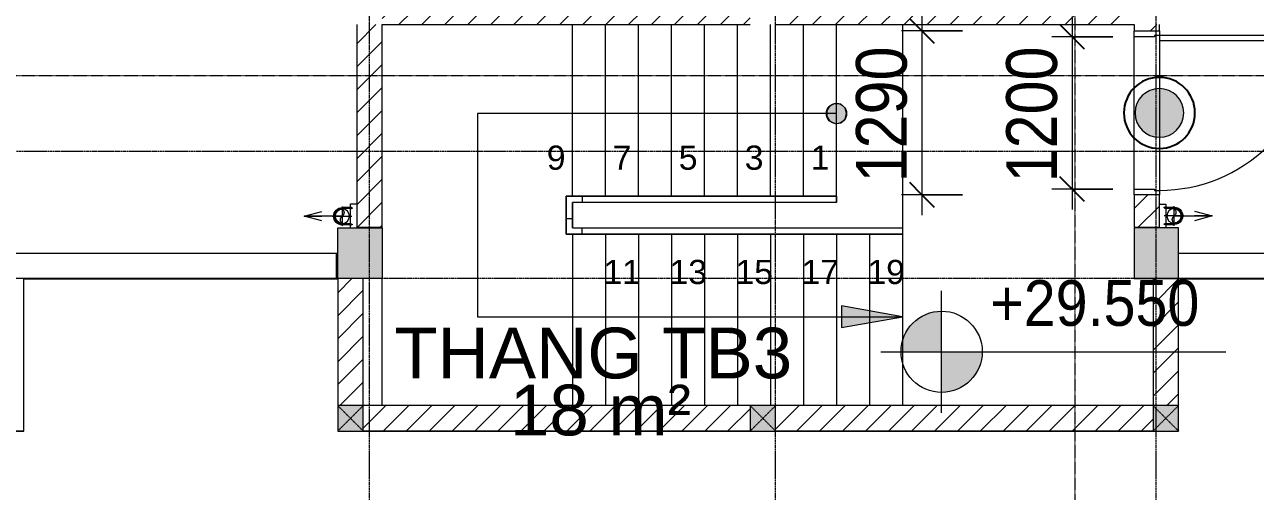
# Model space of a CAD drawing. Header units: millimetres. Extents: x 27447 to 251759, y -15958 to 82948.
# Drawn here: x 74634 to 84334, y 22862 to 26537 of the extents above; entities that cross this region are included whole.
import ezdxf

# ---------------------------------------------------------------- set-up
doc = ezdxf.new("R2010")
doc.units = ezdxf.units.MM
for name, pattern in [('Dash', [6, 3, -3]), ('Dash Dot 3_16_', [7.9375, 4.7625, -1.5875, 0, -1.5875]), ('Grid Line', [22.225, 12.7, -3.175, 3.175, -3.175]), ('IMPORT-CENTER', [2000, 1250, -250, 250, -250]), ('IMPORT-CENTER _3_', [10.16, 6.35, -1.27, 1.27, -1.27])]:
    doc.linetypes.add(name, pattern=pattern)
for name, color, linetype, lineweight in [('0-1', 7, 'Continuous', 5), ('A-ANNO-DIMS', 211, 'Continuous', 9), ('A-ANNO-DIMS-160', 211, 'Continuous', 9), ('A-ANNO-NOTE', 131, 'Continuous', 9), ('A-ANNO-NOTE-1', 131, 'Continuous', 25), ('A-AREA-IDEN', 2, 'Continuous', 9), ('A-DETL-GENF-1', 1, 'Continuous', 9), ('A-DOOR-1', 1, 'Continuous', 9), ('A-DOOR-FRAM-1', 1, 'Continuous', 9), ('A-FLOR', 192, 'Continuous', 9), ('A-FLOR-1', 250, 'Continuous', 9), ('A-FLOR-HRAL', 11, 'Continuous', 9), ('A-WALL', 113, 'Continuous', 9), ('A-WALL-1', 113, 'Continuous', 18), ('A-WALL-PATT-1', 111, 'Continuous', 9), ('G-ANNO-DIMS', 111, 'Continuous', 9), ('G-ANNO-SYMB-1', 111, 'Dash Dot 3_16_', 18), ('G-IMPT', 8, 'Continuous', 9), ('G-IMPT-1', 8, 'IMPORT-CENTER', 9), ('G-IMPT-2', 8, 'IMPORT-CENTER _3_', 9), ('M-EQPM', 50, 'Continuous', 9), ('S-COLS', 52, 'Continuous', 9), ('S-COLS-1', 52, 'Continuous', 5), ('S-COLS-2', 7, 'Continuous', 18), ('S-COLS-3', 250, 'Continuous', 9), ('S-COLS-4', 52, 'Continuous', 18), ('S-COLS-HDLN', 52, 'Dash', 9), ('S-GRID-1', 1, 'Grid Line', 9), ('S-STRS', 31, 'Continuous', 9), ('S-STRS-ANNO', 31, 'Continuous', 9)]:
    doc.layers.add(name, color=color, linetype=linetype, lineweight=lineweight)
doc.styles.add('Arial_1', font='arial_0.ttf', dxfattribs={"height": 190.496})
doc.styles.add('Arial_4', font='arial_0.ttf', dxfattribs={"width": 0.9, "height": 360})
doc.styles.add('Arial_7', font='arial_0.ttf', dxfattribs={"height": 400})
doc.styles.add('UTM Avo', font='UTM Avo.ttf', dxfattribs={"width": 0.9, "height": 400})
doc.dimstyles.new('1_Dim_chi_tiet_2_5', dxfattribs={"dimscale": 304.8, "dimtxt": 399.720379, "dimasz": 0.629921, "dimexe": 0.524934, "dimexo": 0.0625, "dimgap": 0.052493, "dimtad": 1, "dimdec": 0, "dimrnd": 5, "dimzin": 0, "dimdsep": 46, "dimtxsty": 'UTM Avo', "dimblk1": 'OBLIQUE', "dimblk2": 'OBLIQUE', "dimsah": 1, "dimcen": 0.09, "dimdle": 0.524934, "dimazin": 0, "dimtfac": 1, "dimtdec": 4, "dimtix": 1, "dimtmove": 0, "dimatfit": 3, "dimfxl": 1.049869, "dimfxlon": 1, "dimtvp": 1, "dimtolj": 1, "dimtzin": 0, "dimarcsym": 2})
pattern_1 = [(45, (0, 0), (-90.50967, 90.50967), [])]

# ---------------------------------------------------------------- blocks, each defined once
blk = doc.blocks.new('M_Concrete-Rectangular-Column2 - 350x400-688326-TKCS_MB TUM MÁI')
at = {"layer": 'S-COLS'}
blk.add_hatch(color=256, dxfattribs=at).paths.add_polyline_path([(200, 175), (-200, 175), (-200, -175), (200, -175)])
at = {"layer": 'S-COLS-2'}
for p, q in [((-200, 175), (200, 175)), ((-200, -175), (-200, 175)), ((200, 175), (200, -175)), ((200, -175), (-200, -175))]:
    blk.add_line(p, q, dxfattribs=at)
blk = doc.blocks.new('NCV_TKTC_KET CAU_rvt-1-TKCS_MB TUM MÁI')
at = {"layer": 'S-COLS-1'}
blk.add_hatch(color=256, dxfattribs=at).paths.add_polyline_path([(83727.6, 24536.9), (83727.6, 24936.9), (83377.6, 24936.9), (83377.6, 24536.9), (83520.2, 24536.9)])
at = {"layer": 'A-FLOR-1'}
for p, q in [((81552.6, 26536.9), (81552.6, 24936.5)), ((77252.6, 24941.9), (77252.6, 24936.9)), ((77452.6, 24936.9), (77452.6, 24941.9)), ((83577.6, 24936.9), (83577.6, 24941.9)), ((81552.6, 24886.5), (81552.6, 23537.4)), ((74627.6, 24536.9), (77102.6, 24536.9)), ((77452.6, 23537.4), (77452.6, 24536.9))]:
    blk.add_line(p, q, dxfattribs=at)
at = {"layer": 'S-COLS-2'}
for p, q in [((83727.6, 24936.9), (83377.6, 24936.9)), ((83377.6, 24936.9), (83377.6, 24536.9)), ((83727.6, 24536.9), (83727.6, 24936.9)), ((83377.6, 24536.9), (83727.6, 24536.9))]:
    blk.add_line(p, q, dxfattribs=at)
at = {"layer": 'S-COLS-3', "rotation": 269.999999999998}
blk.add_blockref('M_Concrete-Rectangular-Column2 - 350x400-688326-TKCS_MB TUM MÁI', (77277.6, 24736.9), dxfattribs=at)
blk = doc.blocks.new('Top Rail Type - Top Rail_Internal_-954613-TKCS_MB TUM MÁI')
at = {"layer": 'A-FLOR-HRAL'}
for p, q in [((78902.2, 25187.3), (79027.2, 25187.3)), ((78902.2, 25062.3), (78902.2, 25187.3)), ((79027.2, 25137.3), (78952.2, 25137.3)), ((78952.2, 25137.3), (78952.2, 25062.3)), ((79027.2, 25187.3), (81032.6, 25187.3)), ((79027.2, 25187.3), (79027.2, 25137.3)), ((81032.6, 25137.3), (79027.2, 25137.3)), ((81032.6, 25187.3), (81032.6, 25137.3)), ((78902.2, 25011.5), (78902.2, 25062.3)), ((78952.2, 25062.3), (78952.2, 25011.5)), ((78902.2, 25011.5), (78952.2, 25011.5)), ((78902.2, 24886.5), (78902.2, 25011.5)), ((78952.2, 25011.5), (78952.2, 24936.5)), ((78952.2, 24936.5), (79027.2, 24936.5)), ((79027.2, 24886.5), (79027.2, 24936.5)), ((79027.2, 24936.5), (81552.6, 24936.5)), ((81552.6, 24936.5), (81552.6, 24886.5)), ((79027.2, 24886.5), (78902.2, 24886.5)), ((81552.6, 24886.5), (79027.2, 24886.5))]:
    blk.add_line(p, q, dxfattribs=at)
blk = doc.blocks.new('Top Rail Type - Top Rail_Internal_-V8-TKCS_MB TUM MÁI')
at = {"layer": 'A-FLOR-HRAL'}
for p, q in [((78902.2, 25187.3), (78902.2, 25011.5)), ((79027.2, 25187.3), (78902.2, 25187.3)), ((78952.2, 25137.3), (78952.2, 25011.5)), ((79027.2, 25137.3), (78952.2, 25137.3)), ((81032.6, 25187.3), (79027.2, 25187.3)), ((81032.6, 25137.3), (79027.2, 25137.3)), ((81032.6, 25137.3), (81032.6, 25187.3)), ((78902.2, 25011.5), (78902.2, 24886.5)), ((78952.2, 25011.5), (78952.2, 24936.5)), ((78952.2, 24936.5), (79027.2, 24936.5)), ((79027.2, 24936.5), (81552.6, 24936.5)), ((81552.6, 24936.5), (81552.6, 24886.5)), ((78902.2, 24886.5), (79027.2, 24886.5)), ((79027.2, 24886.5), (81552.6, 24886.5))]:
    blk.add_line(p, q, dxfattribs=at)
blk = doc.blocks.new('FD_01 - FD_01-1200x2200mm-1787918-TKCS_MB TUM MÁI')
at = {"layer": 'A-DETL-GENF-1'}
for p, q in [((610, -100), (570, -100)), ((570, -100), (570, -1320)), ((610, -1320), (610, -100)), ((570, -1320), (610, -1320))]:
    blk.add_line(p, q, dxfattribs=at)
blk.add_arc((610, -100), 1220, 180, 268.12111, dxfattribs=at)
at = {"layer": 'A-DOOR-FRAM-1'}
for p, q in [((-645, 100), (-600, 100)), ((-600, 100), (-600, -60)), ((600, 100), (645, 100)), ((600, -60), (600, 100)), ((-600, -60), (-610, -60)), ((-610, -60), (-610, -100)), ((610, -60), (600, -60)), ((610, -100), (610, -60)), ((-610, -100), (-645, -100)), ((645, -100), (610, -100))]:
    blk.add_line(p, q, dxfattribs=at)
blk = doc.blocks.new('TKTC_XREF_260130_MB TUM MAI - TKTC_XREF_260130_MB TUM MAI_dwg_CUM U_DN100-4167675-TKCS_MB TUM MÁI')
at = {"layer": 'G-IMPT'}
blk.add_hatch(color=256, dxfattribs=at).paths.add_polyline_path([(61, 0), (58.9, -15.8), (52.8, -30.5), (43.1, -43.1), (30.5, -52.8), (15.8, -58.9), (0, -61), (0, -57), (14.8, -55.1), (28.5, -49.4), (40.3, -40.3), (49.4, -28.5), (55.1, -14.8), (57, 0), (55.1, 14.8), (49.4, 28.5), (40.3, 40.3), (28.5, 49.4), (14.8, 55.1), (0, 57), (0, 61), (15.8, 58.9), (30.5, 52.8), (43.1, 43.1), (52.8, 30.5), (58.9, 15.8)])
for p, q in [((-79.1, 66.6), (-79.1, 63.4)), ((-76.6, 66.6), (-76.6, 63.4)), ((-74.6, 66.6), (-74.6, 63.4)), ((-72.7, 69.3), (-72.7, 60.7)), ((-66.9, 67.9), (-71.7, 67.9)), ((-66.9, 62.1), (-71.7, 62.1)), ((-65, 69), (0, 69)), ((-79.1, -63.4), (-79.1, -66.6)), ((-76.6, -63.4), (-76.6, -66.6)), ((-74.6, -63.4), (-74.6, -66.6)), ((-72.7, -60.7), (-72.7, -69.3)), ((-66.9, -62.1), (-71.7, -62.1)), ((-66.9, -67.9), (-71.7, -67.9)), ((-65, -69), (0, -69))]:
    blk.add_line(p, q, dxfattribs=at)
at = {"layer": 'G-IMPT', "flags": 128}
for points in [[(-72.7, 67.6), (-78.1, 67.6), (-78.1, 62.4), (-72.7, 62.4)], [(-71.7, 59.2), (-66.9, 59.2), (-66.9, 70.8), (-71.7, 70.8)], [(-66.9, 70.8), (-66.9, 72.7), (-65, 72.7), (-65, 57.3), (-66.9, 57.3), (-66.9, 59.2)], [(-65, 61), (0, 61), (0, 57)], [(-72.7, -62.4), (-78.1, -62.4), (-78.1, -67.6), (-72.7, -67.6)], [(-71.7, -70.8), (-66.9, -70.8), (-66.9, -59.2), (-71.7, -59.2)], [(-66.9, -59.2), (-66.9, -57.3), (-65, -57.3), (-65, -72.7), (-66.9, -72.7), (-66.9, -70.8)], [(-65, -61), (0, -61), (0, -57)]]:
    blk.add_lwpolyline(points, dxfattribs=at)
at = {"layer": 'G-IMPT'}
for centre, radius, start, end in [((-78.1, 66.6), 0.96, 90, 180), ((-78.1, 63.4), 0.96, 180, 270), ((-71.1, 69.3), 1.56, 112.61986, 247.38014), ((-67.9, 65), 4.8, 143.1301, 216.8699), ((-71.1, 60.7), 1.56, 112.61986, 247.38014), ((0, 0), 69, 270, 90), ((0, 0), 61, 270, 90), ((0, 0), 57, 270, 90), ((-78.1, -63.4), 0.96, 90, 180), ((-78.1, -66.6), 0.96, 180, 270), ((-71.1, -60.7), 1.56, 112.61986, 247.38014), ((-67.9, -65), 4.8, 143.1301, 216.8699), ((-71.1, -69.3), 1.56, 112.61986, 247.38014)]:
    blk.add_arc(centre, radius, start, end, dxfattribs=at)
blk = doc.blocks.new('TKTC_XREF_260130_MB TUM MAI - TKTC_XREF_260130_MB TUM MAI_dwg_$cc-4167671-TKCS_MB TUM MÁI')
at = {"layer": 'G-IMPT'}
blk.add_circle((0, 0), 0.5, dxfattribs=at)
for centre, radius, start, end in [((0, 0), 0.5, 90, 270), ((0.188, 0.25), 0.313, 126.8699, 233.1301), ((-0.188, -0.25), 0.313, 306.8699, 53.1301)]:
    blk.add_arc(centre, radius, start, end, dxfattribs=at)
at = {"layer": 'G-IMPT-2'}
for p, q in [((-0.673, 0), (0.673, 0)), ((0, -0.673), (0, 0.673))]:
    blk.add_line(p, q, dxfattribs=at)
blk = doc.blocks.new('TKTC_XREF_260130_MB TUM MAI - TKTC_XREF_260130_MB TUM MAI_dwg_AR-4167677-TKCS_MB TUM MÁI')
at = {"layer": 'G-IMPT'}
blk.add_line((97, 0), (-97, 0), dxfattribs=at)
at = {"layer": 'G-IMPT', "flags": 128}
blk.add_lwpolyline([(-97, 52), (97, 0), (-97, -52)], dxfattribs=at)
blk = doc.blocks.new('TKTC_XREF_260130_MB TUM MAI - TKTC_XREF_260130_MB TUM MAI_dwg-4167669-TKCS_MB TUM MÁI')
at = {"layer": 'G-IMPT'}
for p, q in [((-119573.8, -836231.1), (-119573.8, -836044)), ((-126049.2, -837832.4), (-119424.2, -837832.4))]:
    blk.add_line(p, q, dxfattribs=at)
at = {"layer": 'G-IMPT', "flags": 128}
for points in [[(-125949.2, -836231.1), (-125949.2, -836042.4), (-125899.4, -836042.7), (-125899.4, -836231.1)], [(-119574, -836044), (-119524, -836044.3), (-119524, -836231.1)], [(-158349.2, -836632.8), (-153699.2, -836632.8), (-153699.2, -837832.4), (-150224.2, -837832.4), (-150224.2, -836632.4), (-145499.2, -836632.4), (-145499.2, -837832.4), (-142024.2, -837832.4), (-142024.2, -836632.4), (-137299.2, -836632.4), (-137299.2, -837832.4), (-128524.2, -837832.4), (-128524.2, -836632.8), (-126049.2, -836632.8)], [(-119424.2, -836632.8), (-116874.2, -836632.8), (-116874.2, -837832.4), (-108099.2, -837832.4), (-108099.2, -836632.4), (-103374.2, -836632.4), (-103374.2, -837832.4), (-99899.2, -837832.4), (-99899.2, -836632.4), (-95174.2, -836632.4), (-95174.2, -837832.4), (-91699.2, -837832.4), (-91699.2, -836632.4), (-87049.2, -836632.4)]]:
    blk.add_lwpolyline(points, dxfattribs=at)
at = {"layer": 'G-IMPT-1'}
for p, q in [((-126014.2, -836139.1), (-126315.2, -836139.1)), ((-119459, -836137.7), (-119157.9, -836137.7))]:
    blk.add_line(p, q, dxfattribs=at)
at = {"xscale": 0.7206551409326495, "yscale": 0.7206551409326495, "zscale": 0.7206551409326495}
for p, rotation in [((-126245.6, -836139.1), 179.996211913896), ((-119227.5, -836137.7), 359.9962119138959)]:
    blk.add_blockref('TKTC_XREF_260130_MB TUM MAI - TKTC_XREF_260130_MB TUM MAI_dwg_AR-4167677-TKCS_MB TUM MÁI', p, dxfattribs=dict(at, rotation=rotation))
at = {"extrusion": (0, 0, -1)}
for name, p, xscale, yscale, zscale, rotation in [('TKTC_XREF_260130_MB TUM MAI - TKTC_XREF_260130_MB TUM MAI_dwg_$cc-4167671-TKCS_MB TUM MÁI', (126014.2, -836139.1), 113.7150000000073, 113.7150000000073, -113.7150000000073, 179.9990086636432), ('TKTC_XREF_260130_MB TUM MAI - TKTC_XREF_260130_MB TUM MAI_dwg_CUM U_DN100-4167675-TKCS_MB TUM MÁI', (126014.2, -836140), 0.9975000000000006, 0.9975000000000006, -0.9975000000000006, 0.000991338195008684), ('TKTC_XREF_260130_MB TUM MAI - TKTC_XREF_260130_MB TUM MAI_dwg_CUM U_DN100-4167675-TKCS_MB TUM MÁI', (119459, -836136.8), 0.9975000000000006, 0.9975000000000006, -0.9975000000000006, 180.000991338195), ('TKTC_XREF_260130_MB TUM MAI - TKTC_XREF_260130_MB TUM MAI_dwg_$cc-4167671-TKCS_MB TUM MÁI', (119459, -836137.7), 113.7150000000073, 113.7150000000073, -113.7150000000073, 359.9990086636432)]:
    blk.add_blockref(name, p, dxfattribs=dict(at, xscale=xscale, yscale=yscale, zscale=zscale, rotation=rotation))
blk = doc.blocks.new('TKTC_XREF_260130_MB TUM MAI - TKTC_XREF_251221_MB TUM MAI-2041484-TKCS_MB TUM MÁI')
blk.add_blockref('TKTC_XREF_260130_MB TUM MAI - TKTC_XREF_260130_MB TUM MAI_dwg-4167669-TKCS_MB TUM MÁI', (169499.2, 843934.4))
blk = doc.blocks.new('G1_SOF - BO TRU - 200x200-3431793-TKCS_MB TUM MÁI')
at = {"layer": 'S-COLS'}
blk.add_hatch(color=256, dxfattribs=at).paths.add_polyline_path([(100, -100), (100, 100), (-100, 100), (-100, -100)])
at = {"layer": 'S-COLS-4'}
for p, q in [((100, 100), (-100, 100)), ((-100, 100), (-100, -100)), ((100, -100), (100, 100)), ((-100, -100), (100, -100))]:
    blk.add_line(p, q, dxfattribs=at)
at = {"layer": 'S-COLS-HDLN'}
for p, q in [((100, 100), (-100, -100)), ((-100, 100), (100, -100))]:
    blk.add_line(p, q, dxfattribs=at)
blk = doc.blocks.new('TKTC_QUAT HUT KHOI_260130 - TKTC_QUAT HUT KHOI_260130_dwg-4168555-TKCS_MB TUM MÁI')
at = {"layer": 'G-IMPT', "flags": 128}
blk.add_lwpolyline([(65852.5, 24540.6), (65852.5, 23340.6), (74627.5, 23340.6), (74627.5, 24540.2), (77102.5, 24540.2)], dxfattribs=at)
blk = doc.blocks.new('TKTC_QUAT HUT KHOI_260130 - TKTC_QUAT HUT KHOI_260130-2046036-TKCS_MB TUM MÁI')
blk.add_blockref('TKTC_QUAT HUT KHOI_260130 - TKTC_QUAT HUT KHOI_260130_dwg-4168555-TKCS_MB TUM MÁI', (-33652.5, -17238.6))
blk = doc.blocks.new('TKTC_BON NUOC MAI_260130 - TKTC_BON NUOC MAI_260130_dwg-3426650-TKCS_MB TUM MÁI')
at = {"layer": 'G-IMPT'}
blk.add_line((-126059.2, -836632.8), (-126049.2, -836632.8), dxfattribs=at)
blk = doc.blocks.new('TKTC_BON NUOC MAI_260130 - TKTC_BON NUOC MAI_260130-2047084-TKCS_MB TUM MÁI')
blk.add_blockref('TKTC_BON NUOC MAI_260130 - TKTC_BON NUOC MAI_260130_dwg-3426650-TKCS_MB TUM MÁI', (169499.2, 843934.4))
blk = doc.blocks.new('DIMBLOCK5-TKCS_MB TUM MÁI')
at = {"layer": 'A-ANNO-DIMS-160', "lineweight": 25}
for p, q in [((81706.1, 26486.9), (81610.1, 26582.9)), ((81706.1, 26486.9), (81802.1, 26390.9)), ((81706.1, 25196.9), (81610.1, 25292.9)), ((81706.1, 25196.9), (81802.1, 25100.9))]:
    blk.add_line(p, q, dxfattribs=at)
at = {"layer": 'A-ANNO-DIMS-160'}
for p, q in [((81706.1, 26646.9), (81706.1, 25036.9)), ((82026.1, 26486.9), (81546.1, 26486.9)), ((81706.1, 26486.9), (82026.1, 26486.9)), ((82026.1, 25196.9), (81546.1, 25196.9)), ((81706.1, 25196.9), (82026.1, 25196.9))]:
    blk.add_line(p, q, dxfattribs=at)
at = {"layer": 'A-ANNO-DIMS-160', "color": 0, "insert": (81186.5, 25294.2), "char_height": 400, "width": 1314.636, "attachment_point": 1, "rotation": 90, "line_spacing_factor": 1.110334, "style": 'UTM Avo'}
blk.add_mtext('1290', dxfattribs=at)
blk = doc.blocks.new('_Oblique')
at = {"color": 0, "linetype": 'ByBlock', "lineweight": -2}
blk.add_line((-0.5, -0.5), (0.5, 0.5), dxfattribs=at)
blk = doc.blocks.new('DIMBLOCK12-TKCS_MB TUM MÁI')
at = {"layer": 'A-ANNO-DIMS-160'}
for p, q in [((82889.6, 26601.9), (82889.6, 25081.9)), ((83209.6, 26441.9), (82729.6, 26441.9)), ((82889.6, 26441.9), (83209.6, 26441.9)), ((83209.6, 25241.9), (82729.6, 25241.9)), ((82889.6, 25241.9), (83209.6, 25241.9))]:
    blk.add_line(p, q, dxfattribs=at)
at = {"layer": 'A-ANNO-DIMS-160', "lineweight": 25}
for p, q in [((82889.6, 26441.9), (82793.6, 26537.9)), ((82889.6, 26441.9), (82985.6, 26345.9)), ((82889.6, 25241.9), (82793.6, 25337.9)), ((82889.6, 25241.9), (82985.6, 25145.9))]:
    blk.add_line(p, q, dxfattribs=at)
at = {"layer": 'A-ANNO-DIMS-160', "color": 0, "insert": (82370, 25294.2), "char_height": 400, "width": 1314.636, "attachment_point": 1, "rotation": 90, "line_spacing_factor": 1.110334, "style": 'UTM Avo'}
blk.add_mtext('1200', dxfattribs=at)
blk = doc.blocks.new('Spot Elevations - M_Spot Elevation - Target Filled-350595-TKCS_MB TUM MÁI')
at = {"layer": 'G-ANNO-DIMS'}
h = blk.add_hatch(color=256, dxfattribs=at)
edge = h.paths.add_edge_path()
edge.add_line((0, 0), (-2, 0))
edge.add_arc((0, 0), 2, 90, 180, ccw=False)
edge.add_line((0, 2), (0, 0))
h = blk.add_hatch(color=256, dxfattribs=at)
edge = h.paths.add_edge_path()
edge.add_line((0, 0), (2, 0))
edge.add_arc((0, 0), 2, 270, 360, ccw=False)
edge.add_line((0, -2), (0, 0))
for p, q in [((0, -3), (0, 3)), ((-3, 0), (14, 0))]:
    blk.add_line(p, q, dxfattribs=at)
blk.add_circle((0, 0), 2, dxfattribs=at)
blk = doc.blocks.new('HDNDCT_GHI CHÚ CỬA CHỐNG CHÁY EI60 - HDNDCT_GHI CHÚ CỬA CHỐNG CHÁY EI60-1614697-TKCS_MB TUM MÁI')
at = {"layer": 'A-ANNO-NOTE'}
h = blk.add_hatch(color=256, dxfattribs=at)
edge = h.paths.add_edge_path()
edge.add_arc((0, 0), 1.2, 0, 180)
edge.add_arc((0, 0), 1.2, 180, 360)
for radius, start, end in [(1.75, 360, 180), (1.2, 360, 180), (1.2, 180, 360)]:
    blk.add_arc((0, 0), radius, start, end, dxfattribs=at)
at = {"layer": 'A-ANNO-NOTE-1'}
for start, end in [(360, 180), (180, 360)]:
    blk.add_arc((0, 0), 1.75, start, end, dxfattribs=at)

msp = doc.modelspace()

# ---------------------------------------------------------------- hatches: boundary and pattern name
at = {"layer": 'A-WALL-PATT-1'}
h = msp.add_hatch(dxfattribs=at)
h.set_pattern_fill('FP_1', color=256, style=0, pattern_type=2)
h.set_pattern_definition(pattern_1)
h.paths.add_polyline_path([(83377.6, 26536.9), (83377.6, 26736.9), (80552.6, 26736.9), (80552.6, 26536.9)])
h.paths.add_polyline_path([(80296.2, 26536.9), (80352.6, 26536.9), (80352.6, 26736.9), (77452.6, 26736.9), (77452.6, 26536.9)])
h = msp.add_hatch(dxfattribs=at)
h.set_pattern_fill('FP_1', color=256, style=0, pattern_type=2)
h.set_pattern_definition(pattern_1)
h.paths.add_polyline_path([(77452.6, 24941.9), (77452.6, 26536.9), (77252.6, 26536.9), (77252.6, 24941.9)])
h = msp.add_hatch(dxfattribs=at)
h.set_pattern_fill('FP_1', color=256, style=0, pattern_type=2)
h.set_pattern_definition(pattern_1)
h.paths.add_polyline_path([(83377.6, 24941.9), (83577.6, 24941.9), (83577.6, 25196.9), (83377.6, 25196.9)])
h.paths.add_polyline_path([(83377.6, 26486.9), (83577.6, 26486.9), (83577.6, 26536.9), (83377.6, 26536.9)])
h = msp.add_hatch(dxfattribs=at)
h.set_pattern_fill('FP_1', color=256, style=0, pattern_type=2)
h.set_pattern_definition(pattern_1)
h.paths.add_polyline_path([(77302.6, 23537.4), (77302.6, 24536.9), (77102.6, 24536.9), (77102.6, 23537.4)])
h = msp.add_hatch(dxfattribs=at)
h.set_pattern_fill('FP_1', color=256, style=0, pattern_type=2)
h.set_pattern_definition(pattern_1)
h.paths.add_polyline_path([(83527.6, 23536.9), (83727.6, 23536.9), (83727.6, 24536.9), (83527.6, 24536.9), (83527.6, 23537.4)])
h = msp.add_hatch(dxfattribs=at)
h.set_pattern_fill('FP_1', color=256, style=0, pattern_type=2)
h.set_pattern_definition(pattern_1)
h.paths.add_polyline_path([(83527.6, 23337.4), (83527.6, 23537.4), (77302.6, 23536.9), (77302.6, 23337.4), (80352.6, 23337.4), (80352.6, 23536.9), (80552.6, 23536.9), (80552.6, 23337.4), (83520.2, 23337.4)])
at = {"layer": 'S-STRS-ANNO'}
h = msp.add_hatch(color=256, dxfattribs=at)
edge = h.paths.add_edge_path()
edge.add_arc((81032.6, 25836.9), 80, 0, 360)
for points in [[(81021.2, 25757.8), (81065.8, 25764.2), (81099.9, 25793.7), (81112.6, 25836.9), (81099.9, 25880.2), (81065.8, 25909.7), (81021.2, 25916.1), (80980.2, 25897.4), (80955.8, 25859.5), (80955.8, 25814.4), (80980.2, 25776.5)], [(81072.6, 24152.3), (81552.6, 24236.9), (81072.6, 24321.6)]]:
    msp.add_hatch(color=256, dxfattribs=at).paths.add_polyline_path(points)

# ---------------------------------------------------------------- linework, layer by layer
at = {"layer": 'A-FLOR'}
msp.add_line((77092.6, 24736.9), (77102.6, 24736.9), dxfattribs=at)
at = {"layer": 'A-WALL'}
for p, q in [((83377.6, 25241.9), (83377.6, 26441.9)), ((83577.6, 26451.9), (83577.6, 25231.9)), ((69327.6, 24737.4), (77092.6, 24737.4)), ((77092.6, 24537.4), (77092.6, 24737.4)), ((83727.6, 24736.9), (91567.6, 24736.9)), ((77092.6, 24537.4), (69327.6, 24537.4)), ((91567.6, 24536.9), (83727.6, 24536.9))]:
    msp.add_line(p, q, dxfattribs=at)
at = {"layer": 'A-WALL-1'}
for p, q in [((77252.6, 26536.9), (77252.6, 24941.9)), ((77452.6, 26536.9), (80352.6, 26536.9)), ((77452.6, 24941.9), (77452.6, 26536.9)), ((80552.6, 26536.9), (83377.6, 26536.9)), ((83377.6, 26536.9), (83377.6, 26486.9)), ((83377.6, 26486.9), (83577.6, 26486.9)), ((83577.6, 26486.9), (83577.6, 26536.9)), ((83377.6, 25196.9), (83377.6, 24941.9)), ((83577.6, 25196.9), (83377.6, 25196.9)), ((83577.6, 24941.9), (83577.6, 25196.9)), ((77252.6, 24941.9), (77452.6, 24941.9)), ((83377.6, 24941.9), (83577.6, 24941.9)), ((77102.6, 24536.9), (77102.6, 23537.4)), ((77302.6, 23537.4), (77302.6, 24536.9)), ((83527.6, 24536.9), (83527.6, 23537.4)), ((83727.6, 24536.9), (83527.6, 24536.9)), ((83727.6, 23536.9), (83727.6, 24536.9)), ((83527.6, 23537.4), (77302.6, 23537.4)), ((77302.6, 23337.4), (80352.6, 23337.4)), ((80552.6, 23337.4), (83527.6, 23337.4))]:
    msp.add_line(p, q, dxfattribs=at)
at = {"layer": 'G-ANNO-SYMB-1'}
for p, q in [((82911.3, 82567), (82911.3, 13851.9)), ((27827.8, 26135.3), (133630.6, 26135.3))]:
    msp.add_line(p, q, dxfattribs=at)
at = {"layer": 'S-GRID-1'}
for p, q in [((77352.6, 19295.8), (77352.6, 76449.5)), ((80552.6, 19295.8), (80552.6, 76449.5)), ((83552.6, 19295.8), (83552.6, 76449.5)), ((126099.3, 25536.9), (36624.6, 25536.9)), ((128131.3, 24536.9), (34592.6, 24536.9))]:
    msp.add_line(p, q, dxfattribs=at)
at = {"layer": 'S-STRS'}
for p, q in [((78952.6, 25187.3), (78952.6, 26536.9)), ((79212.6, 25187.3), (79212.6, 26536.9)), ((79472.6, 25187.3), (79472.6, 26536.9)), ((79732.6, 25187.3), (79732.6, 26536.9)), ((79992.6, 25187.3), (79992.6, 26536.9)), ((80252.6, 25187.3), (80252.6, 26536.9)), ((80512.6, 25187.3), (80512.6, 26536.9)), ((80772.6, 25187.3), (80772.6, 26536.9)), ((81032.6, 25187.3), (81032.6, 26536.9)), ((78952.6, 24936.9), (78952.6, 25136.9)), ((79212.6, 25136.9), (78952.6, 25136.9)), ((79472.6, 25136.9), (79212.6, 25136.9)), ((79732.6, 25136.9), (79472.6, 25136.9)), ((79992.6, 25136.9), (79732.6, 25136.9)), ((80252.6, 25136.9), (79992.6, 25136.9)), ((80512.6, 25136.9), (80252.6, 25136.9)), ((80772.6, 25136.9), (80512.6, 25136.9)), ((81032.6, 25136.9), (80772.6, 25136.9)), ((78952.6, 24936.9), (79212.6, 24936.9)), ((79212.6, 24936.9), (79472.6, 24936.9)), ((79472.6, 24936.9), (79732.6, 24936.9)), ((79732.6, 24936.9), (79992.6, 24936.9)), ((79992.6, 24936.9), (80252.6, 24936.9)), ((80252.6, 24936.9), (80512.6, 24936.9)), ((80512.6, 24936.9), (80772.6, 24936.9)), ((80772.6, 24936.9), (81032.6, 24936.9)), ((81032.6, 24936.9), (81292.6, 24936.9)), ((81292.6, 24936.9), (81552.6, 24936.9)), ((78952.6, 24886.5), (78952.6, 23537.4)), ((79212.6, 24886.5), (79212.6, 23537.4)), ((79472.6, 24886.5), (79472.6, 23537.4)), ((79732.6, 24886.5), (79732.6, 23537.4)), ((79992.6, 24886.5), (79992.6, 23537.4)), ((80252.6, 24886.5), (80252.6, 23537.4)), ((80512.6, 24886.5), (80512.6, 23537.4)), ((80772.6, 24886.5), (80772.6, 23537.4)), ((81032.6, 24886.5), (81032.6, 23537.4)), ((81292.6, 24886.5), (81292.6, 23537.4)), ((81552.6, 24886.5), (81552.6, 23537.4))]:
    msp.add_line(p, q, dxfattribs=at)
at = {"layer": 'S-STRS-ANNO'}
for p, q in [((81021.2, 25916.1), (80980.2, 25897.4)), ((81065.8, 25909.7), (81021.2, 25916.1)), ((81099.9, 25880.2), (81065.8, 25909.7)), ((78202.6, 25836.9), (78202.6, 24236.9)), ((78952.6, 25836.9), (78202.6, 25836.9)), ((79212.6, 25836.9), (78952.6, 25836.9)), ((79472.6, 25836.9), (79212.6, 25836.9)), ((79732.6, 25836.9), (79472.6, 25836.9)), ((79992.6, 25836.9), (79732.6, 25836.9)), ((80252.6, 25836.9), (79992.6, 25836.9)), ((80512.6, 25836.9), (80252.6, 25836.9)), ((80772.6, 25836.9), (80512.6, 25836.9)), ((81032.6, 25836.9), (80772.6, 25836.9)), ((80980.2, 25897.4), (80955.8, 25859.5)), ((80955.8, 25859.5), (80955.8, 25814.4)), ((80955.8, 25814.4), (80980.2, 25776.5)), ((81112.6, 25836.9), (81099.9, 25880.2)), ((81099.9, 25793.7), (81112.6, 25836.9)), ((80980.2, 25776.5), (81021.2, 25757.8)), ((81021.2, 25757.8), (81065.8, 25764.2)), ((81065.8, 25764.2), (81099.9, 25793.7)), ((81552.6, 24236.9), (81072.6, 24321.6)), ((81072.6, 24321.6), (81072.6, 24152.3)), ((78202.6, 24236.9), (78952.6, 24236.9)), ((78952.6, 24236.9), (79212.6, 24236.9)), ((79212.6, 24236.9), (79472.6, 24236.9)), ((79472.6, 24236.9), (79732.6, 24236.9)), ((79732.6, 24236.9), (79992.6, 24236.9)), ((79992.6, 24236.9), (80252.6, 24236.9)), ((80252.6, 24236.9), (80512.6, 24236.9)), ((80512.6, 24236.9), (80772.6, 24236.9)), ((80772.6, 24236.9), (81032.6, 24236.9)), ((81032.6, 24236.9), (81292.6, 24236.9)), ((81072.6, 24152.3), (81552.6, 24236.9)), ((81292.6, 24236.9), (81552.6, 24236.9))]:
    msp.add_line(p, q, dxfattribs=at)
msp.add_circle((81032.6, 25836.9), 80, dxfattribs=at)

# ---------------------------------------------------------------- block references
at = {"layer": '0-1'}
msp.add_blockref('NCV_TKTC_KET CAU_rvt-1-TKCS_MB TUM MÁI', (0, 0), dxfattribs=at)
at = {"layer": 'A-ANNO-NOTE', "xscale": 160, "yscale": 160, "zscale": 160}
msp.add_blockref('HDNDCT_GHI CHÚ CỬA CHỐNG CHÁY EI60 - HDNDCT_GHI CHÚ CỬA CHỐNG CHÁY EI60-1614697-TKCS_MB TUM MÁI', (83577.6, 25841.9), dxfattribs=at)
at = {"layer": 'A-DOOR-1', "rotation": 90}
msp.add_blockref('FD_01 - FD_01-1200x2200mm-1787918-TKCS_MB TUM MÁI', (83477.6, 25841.9), dxfattribs=at)
at = {"layer": 'A-FLOR-HRAL'}
for name in ['Top Rail Type - Top Rail_Internal_-954613-TKCS_MB TUM MÁI', 'Top Rail Type - Top Rail_Internal_-V8-TKCS_MB TUM MÁI']:
    msp.add_blockref(name, (0, 0), dxfattribs=at)
at = {"layer": 'G-ANNO-DIMS', "xscale": 159.9999999999999, "yscale": 159.9999999999999, "zscale": 159.9999999999999}
msp.add_blockref('Spot Elevations - M_Spot Elevation - Target Filled-350595-TKCS_MB TUM MÁI', (81861.1, 23960.7), dxfattribs=at)
at = {"layer": 'M-EQPM'}
for name, p in [('TKTC_BON NUOC MAI_260130 - TKTC_BON NUOC MAI_260130-2047084-TKCS_MB TUM MÁI', (33652.6, 17236.9)), ('TKTC_QUAT HUT KHOI_260130 - TKTC_QUAT HUT KHOI_260130-2046036-TKCS_MB TUM MÁI', (33652.6, 17235.3)), ('TKTC_XREF_260130_MB TUM MAI - TKTC_XREF_251221_MB TUM MAI-2041484-TKCS_MB TUM MÁI', (33652.6, 17233.6))]:
    msp.add_blockref(name, p, dxfattribs=at)
at = {"layer": 'S-COLS'}
for p in [(77202.6, 23436.9), (80452.6, 23436.9), (83627.6, 23436.9)]:
    msp.add_blockref('G1_SOF - BO TRU - 200x200-3431793-TKCS_MB TUM MÁI', p, dxfattribs=at)

# ---------------------------------------------------------------- texts
at = {"layer": 'A-AREA-IDEN', "char_height": 400, "line_spacing_factor": 0.936439, "style": 'Arial_7'}
for s, insert, width, attachment_point in [('\\pt8,16,24,32,40,48,56,64,72,80,88,96,104,112,120,128,136,144,152,160,168,176,184,192,200,208,216,224,232,240,248,256;THANG TB3', (79115.8, 23745.2), 3153.6, 8), ('\\pt8,16,24,32,40,48,56,64,72,80,88,96,104,112,120,128,136,144,152,160,168,176,184,192,200,208,216,224,232,240,248,256;18 m²', (79173, 23499.3), 1449.6, 5)]:
    msp.add_mtext(s, dxfattribs=dict(at, insert=insert, width=width, attachment_point=attachment_point))
at = {"layer": 'G-ANNO-DIMS', "insert": (82243.9, 24525), "char_height": 360, "width": 1961.298, "attachment_point": 1, "line_spacing_factor": 0.941778, "style": 'Arial_4'}
msp.add_mtext('+29.550', dxfattribs=at)
at = {"layer": 'S-STRS-ANNO', "char_height": 190.5, "attachment_point": 1, "line_spacing_factor": 0.941778, "style": 'Arial_1'}
for s, insert, width in [('9', (78749.3, 25584.7), 175.817), ('7', (79269.3, 25584.7), 175.817), ('5', (79789.3, 25584.7), 175.817), ('3', (80309.3, 25584.7), 175.817), ('1', (80829.3, 25584.7), 175.817), ('11', (79196.1, 24684.7), 351.634), ('13', (79716.1, 24684.7), 351.634), ('15', (80236.1, 24684.7), 351.634), ('17', (80756.1, 24684.7), 351.634), ('19', (81276.1, 24684.7), 351.634)]:
    msp.add_mtext(s, dxfattribs=dict(at, insert=insert, width=width))

# ---------------------------------------------------------------- dimensions: what is measured, and where the dimension line sits
at = {"layer": 'A-ANNO-DIMS'}
for base, p1, p2, override, picture, middle in [((81706.1, 25196.9), (82026.1, 26486.9), (82026.1, 25196.9), {"dimpost": '<>', "dimfxl": 1290}, 'DIMBLOCK5-TKCS_MB TUM MÁI', (81483.2, 25841.9)), ((82889.6, 25241.9), (83209.6, 26441.9), (83209.6, 25241.9), {"dimpost": '<>', "dimfxl": 1200}, 'DIMBLOCK12-TKCS_MB TUM MÁI', (82666.7, 25841.9))]:
    dim = msp.add_linear_dim(base=base, p1=p1, p2=p2, angle=90, dimstyle='1_Dim_chi_tiet_2_5', override=override, dxfattribs=at)
    dim.commit()
    dim.dimension.update_dxf_attribs({"geometry": picture, "text_midpoint": middle})

doc.saveas('drawing.dxf')
